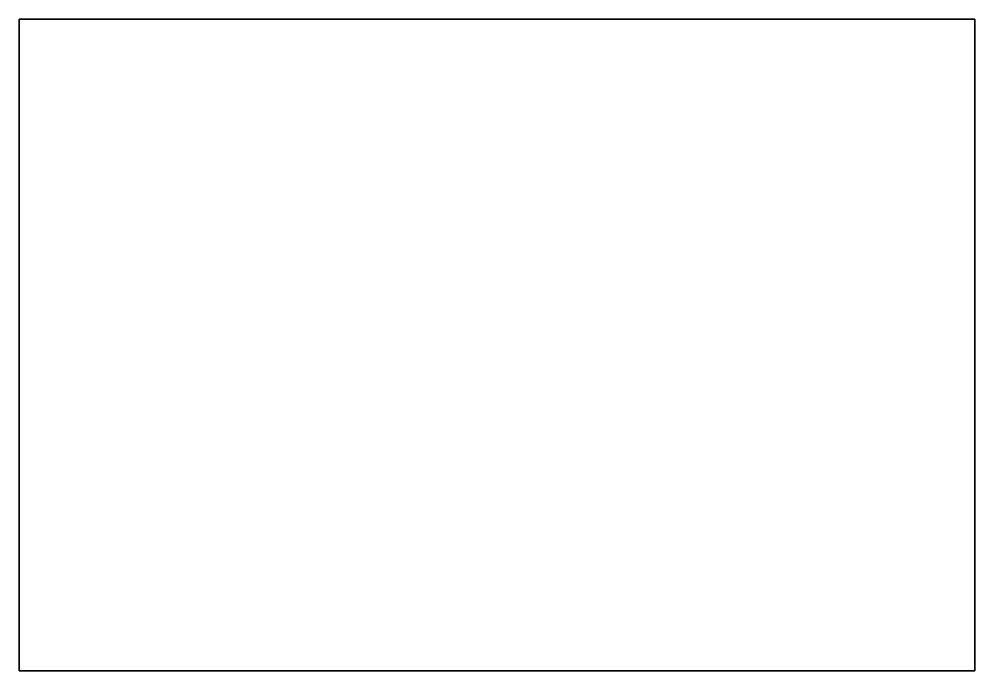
# Model space of a CAD drawing. Header units: inches. Extents: x 0 to 660, y 0 to 450.
import ezdxf

# ---------------------------------------------------------------- set-up
doc = ezdxf.new("R2010")
doc.units = ezdxf.units.IN
doc.header["$MEASUREMENT"] = 0
doc.layers.add('SIMUMAK Visible (ISO)', color=7, linetype='Continuous', lineweight=35)

# ---------------------------------------------------------------- blocks, each defined once
blk = doc.blocks.new('AMB-04-TTRA01_Sheet_4_AMB-04-TTRA01')
at = {"layer": 'SIMUMAK Visible (ISO)'}
for p, q in [((-330, 225), (330, 225)), ((-330, -225), (-330, 225)), ((330, 225), (330, -225)), ((330, -225), (-330, -225))]:
    blk.add_line(p, q, dxfattribs=at)

msp = doc.modelspace()

# ---------------------------------------------------------------- block references
msp.add_blockref('AMB-04-TTRA01_Sheet_4_AMB-04-TTRA01', (330, 225))

doc.saveas('drawing.dxf')
